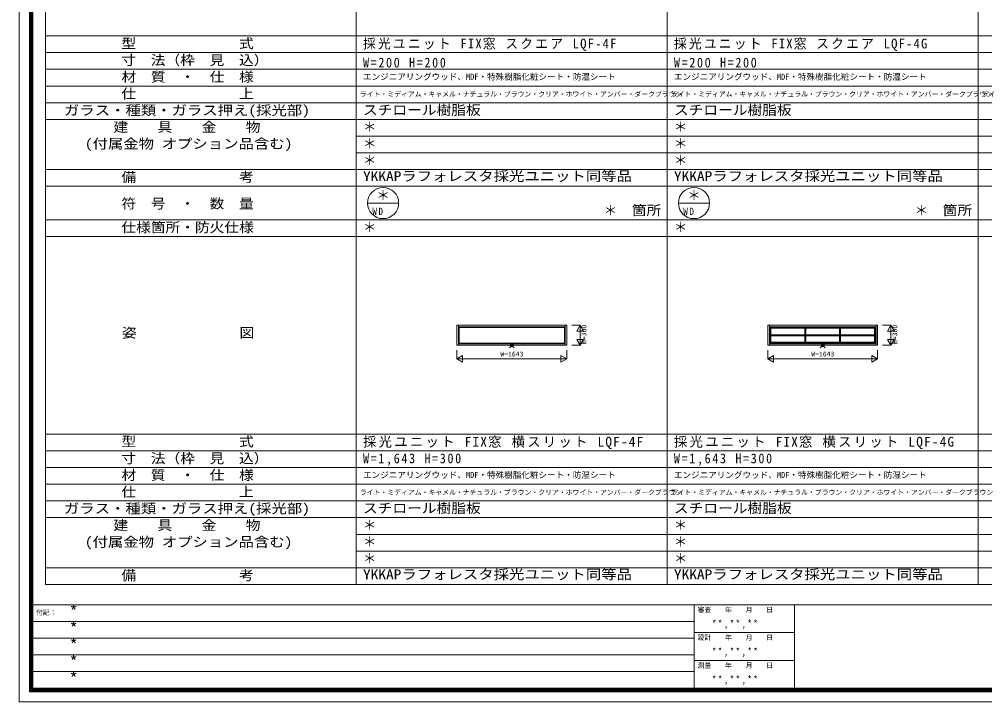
# Model space of a CAD drawing. Units: millimetres, scale not verified. Extents: x -14850 to 13831, y -10500 to 9910.
# Drawn here: x -14850 to -412, y -10500 to -295 of the extents above; entities that cross this region are included whole.
import ezdxf
from ezdxf.enums import TextEntityAlignment as Align

# ---------------------------------------------------------------- set-up
doc = ezdxf.new("R2010")
doc.units = ezdxf.units.MM
doc.header["$LTSCALE"] = 50
for name, color, linetype, lineweight in [('0-0_0', 7, 'Continuous', 9), ('0-1_USER1', 7, 'Continuous', 9), ('0-2_YKK_ZWAK', 7, 'Continuous', 9), ('0-3_YKK_11', 4, 'Continuous', 9), ('0-5_YSS_K', 2, 'Continuous', 9)]:
    doc.layers.add(name, color=color, linetype=linetype, lineweight=lineweight)
doc.styles.add('ＭＳ ゴシック', font='')
doc.styles.get('ＭＳ ゴシック').set_extended_font_data('MS Gothic')

msp = doc.modelspace()

# ---------------------------------------------------------------- linework, layer by layer
at = {"layer": '0-1_USER1'}
for p, q in [((-14850, -10500), (-14850, 9486.65)), ((-14700, -10350.56), (-14700, 9337.22)), ((-14687.59, -10338.16), (-14687.59, 9324.81)), ((-14674.62, -10325.75), (-14674.62, 9311.84)), ((-14662.22, -10312.78), (-14662.22, 9298.87)), ((-14649.81, -10299.81), (-14649.81, 9286.47)), ((-14459.74, -8747.82), (-14459.74, 9117.18)), ((-9809.74, -8747.82), (-9809.74, 9117.18)), ((-5159.74, -8747.82), (-5159.74, 9117.18)), ((-509.74, -8747.82), (-509.74, 9117.18)), ((-14459.74, -542.82), (13440.26, -542.82)), ((-14459.74, -792.82), (13440.26, -792.82)), ((-14459.74, -1042.81), (13440.26, -1042.81)), ((-14459.74, -1292.82), (13440.26, -1292.82)), ((-14459.74, -1542.82), (13440.26, -1542.82)), ((-14459.74, -1792.82), (13440.26, -1792.82)), ((-9809.74, -2042.82), (13440.26, -2042.82)), ((-9809.74, -2292.82), (13440.26, -2292.82)), ((-14459.74, -2542.82), (13440.26, -2542.82)), ((-14459.74, -2792.82), (13440.26, -2792.82)), ((-9634.74, -3042.82), (-9643.07, -3051.15)), ((-9634.74, -3042.82), (-9184.74, -3042.82)), ((-9184.74, -3042.82), (-9176.4, -3051.15)), ((-4984.73, -3042.82), (-4993.07, -3051.15)), ((-14459.74, -3292.82), (13440.26, -3292.82)), ((-14459.74, -3542.82), (13440.26, -3542.82)), ((-14459.74, -6497.82), (13440.26, -6497.82)), ((-14459.74, -6747.82), (13440.26, -6747.82)), ((-14459.74, -6997.82), (13440.26, -6997.82)), ((-14459.74, -7247.82), (13440.26, -7247.82)), ((-14459.74, -7497.82), (13440.26, -7497.82)), ((-14459.74, -7747.82), (13440.26, -7747.82)), ((-9809.74, -7997.82), (13440.26, -7997.82)), ((-9809.74, -8247.82), (13440.26, -8247.82)), ((-14459.74, -8497.82), (13440.26, -8497.82)), ((-14459.74, -8747.82), (13440.26, -8747.82)), ((-14700, -9051.32), (13680.45, -9051.32)), ((-4755.45, -9051.32), (-4755.45, -10350.56)), ((-3256.58, -9051.32), (-3256.58, -10350.56)), ((-4755.45, -9299.44), (-14700, -9299.44)), ((-3256.58, -9466.35), (-4755.45, -9466.35)), ((-4755.45, -9550.38), (-14700, -9550.38)), ((-4755.45, -9800.19), (-14700, -9800.19)), ((-3256.58, -9883.08), (-4755.45, -9883.08)), ((-4755.45, -10050), (-14700, -10050)), ((13680.45, -10350.56), (-14700, -10350.56)), ((13668.05, -10338.16), (-14687.59, -10338.16)), ((13655.64, -10325.75), (-14674.62, -10325.75)), ((13642.67, -10312.78), (-14662.22, -10312.78)), ((13630.26, -10299.81), (-14649.81, -10299.81)), ((13831.02, -10500), (-14850, -10500))]:
    msp.add_line(p, q, dxfattribs=at)
msp.add_lwpolyline([(-4984.73, -3042.82), (-4534.74, -3042.82), (-4526.4, -3051.15)], dxfattribs=at)
for centre in [(-9409.74, -3042.82), (-4759.74, -3042.82)]:
    msp.add_circle(centre, 233.33, dxfattribs=at)
at = {"layer": '0-2_YKK_ZWAK'}
for p, q in [((-7520.09, -5205.67), (-7449.38, -5134.96)), ((-7520.09, -5134.96), (-7449.38, -5205.67)), ((-2870.09, -5134.96), (-2799.38, -5205.67)), ((-2870.09, -5205.67), (-2799.38, -5134.96))]:
    msp.add_line(p, q, dxfattribs=at)
for centre in [(-7484.73, -5170.32), (-2834.74, -5170.32)]:
    msp.add_circle(centre, 25, dxfattribs=at)
at = {"layer": '0-3_YKK_11'}
for p, q in [((-8306.24, -5170.32), (-8306.24, -4870.32)), ((-8306.24, -4870.32), (-8282.24, -4870.32)), ((-8282.24, -4870.32), (-6687.23, -4870.32)), ((-8282.24, -4870.32), (-8282.24, -5170.32)), ((-8282.24, -4894.32), (-6687.23, -4894.32)), ((-8282.24, -4903.32), (-6687.23, -4903.32)), ((-8273.24, -4903.32), (-8273.24, -5137.32)), ((-6696.23, -4903.32), (-6696.23, -5137.32)), ((-6687.23, -4870.32), (-6687.23, -5170.32)), ((-6663.23, -4870.32), (-6687.23, -4870.32)), ((-6663.23, -5170.32), (-6663.23, -4870.32)), ((-3656.23, -5170.32), (-3656.23, -4870.32)), ((-3656.23, -4870.32), (-3632.24, -4870.32)), ((-3632.24, -4870.32), (-2037.24, -4870.32)), ((-3632.24, -4870.32), (-3632.24, -5170.32)), ((-3632.24, -4894.32), (-2037.24, -4894.32)), ((-3632.24, -4903.32), (-2037.24, -4903.32)), ((-3623.24, -4903.32), (-3623.24, -5137.32)), ((-3611.24, -4915.32), (-3623.24, -4903.32)), ((-2058.24, -4915.32), (-2046.24, -4903.32)), ((-2046.24, -4903.32), (-2046.24, -5137.32)), ((-2037.24, -4870.32), (-2037.24, -5170.32)), ((-2013.24, -4870.32), (-2037.24, -4870.32)), ((-2013.24, -5170.32), (-2013.24, -4870.32)), ((-2058.24, -4915.32), (-3611.24, -4915.32)), ((-3611.24, -4915.32), (-3611.24, -5125.32)), ((-3611.24, -5012.82), (-3100.91, -5012.82)), ((-3611.24, -5027.82), (-3100.91, -5027.82)), ((-3100.91, -4915.32), (-3100.91, -5125.32)), ((-3085.91, -4915.32), (-3085.91, -5125.32)), ((-3085.91, -5012.82), (-2583.57, -5012.82)), ((-3085.91, -5027.82), (-2583.57, -5027.82)), ((-2583.57, -4915.32), (-2583.57, -5125.32)), ((-2568.57, -4915.32), (-2568.57, -5125.32)), ((-2568.57, -5012.82), (-2058.24, -5012.82)), ((-2568.57, -5027.82), (-2058.24, -5027.82)), ((-2058.24, -5125.32), (-2058.24, -4915.32)), ((-8282.24, -5170.32), (-8306.24, -5170.32)), ((-8282.24, -5137.32), (-6687.23, -5137.32)), ((-8282.24, -5146.32), (-6687.23, -5146.32)), ((-8282.24, -5170.32), (-6687.23, -5170.32)), ((-6687.23, -5170.32), (-6663.23, -5170.32)), ((-3632.24, -5170.32), (-3656.23, -5170.32)), ((-3632.24, -5137.32), (-2037.24, -5137.32)), ((-3632.24, -5146.32), (-2037.24, -5146.32)), ((-3632.24, -5170.32), (-2037.24, -5170.32)), ((-3623.24, -5137.32), (-3611.24, -5125.32)), ((-3611.24, -5125.32), (-2058.24, -5125.32)), ((-2058.24, -5125.32), (-2046.24, -5137.32)), ((-2037.24, -5170.32), (-2013.24, -5170.32))]:
    msp.add_line(p, q, dxfattribs=at)
at = {"layer": '0-5_YSS_K'}
for p, q in [((-6588.23, -4870.32), (-6463.23, -4870.32)), ((-6513.23, -4956.92), (-6463.23, -4870.32)), ((-6463.23, -5170.32), (-6463.23, -4870.32)), ((-6463.23, -4870.32), (-6413.23, -4956.92)), ((-1938.24, -4870.32), (-1813.23, -4870.32)), ((-1863.24, -4956.92), (-1813.23, -4870.32)), ((-1813.23, -5170.32), (-1813.23, -4870.32)), ((-1813.23, -4870.32), (-1763.23, -4956.92)), ((-6513.23, -4956.92), (-6413.23, -4956.92)), ((-1863.24, -4956.92), (-1763.23, -4956.92)), ((-6588.23, -5170.32), (-6463.23, -5170.32)), ((-6513.23, -5083.71), (-6413.23, -5083.71)), ((-6513.23, -5083.71), (-6463.23, -5170.32)), ((-6463.23, -5170.32), (-6413.23, -5083.71)), ((-1938.24, -5170.32), (-1813.23, -5170.32)), ((-1863.24, -5083.71), (-1813.23, -5170.32)), ((-1863.24, -5083.71), (-1763.23, -5083.71)), ((-1813.23, -5170.32), (-1763.23, -5083.71)), ((-6749.84, -5320.32), (-6663.24, -5370.32)), ((-6749.84, -5320.32), (-6749.84, -5420.32)), ((-6663.24, -5245.32), (-6663.24, -5370.32)), ((-3656.23, -5245.32), (-3656.23, -5370.32)), ((-3656.23, -5370.32), (-3569.63, -5320.32)), ((-3569.63, -5320.32), (-3569.63, -5420.32)), ((-2099.84, -5320.32), (-2013.24, -5370.32)), ((-2099.84, -5320.32), (-2099.84, -5420.32)), ((-2013.24, -5245.32), (-2013.24, -5370.32)), ((-8306.24, -5370.32), (-6663.24, -5370.32)), ((-8306.24, -5370.32), (-8219.63, -5420.32)), ((-6749.84, -5420.32), (-6663.24, -5370.32)), ((-3656.23, -5370.32), (-2013.24, -5370.32)), ((-3656.23, -5370.32), (-3569.63, -5420.32)), ((-2099.84, -5420.32), (-2013.24, -5370.32))]:
    msp.add_line(p, q, dxfattribs=at)
msp.add_lwpolyline([(-8306.24, -5245.32), (-8306.24, -5370.32), (-8219.63, -5320.32), (-8219.63, -5420.32)], dxfattribs=at)

# ---------------------------------------------------------------- texts
at = {"layer": '0-0_0', "style": 'ＭＳ ゴシック'}
for s, width, p in [('型\u3000\u3000\u3000\u3000\u3000\u3000\u3000式', 1.1, (-13322.88, -772.81)), ('寸\u3000法（枠\u3000見\u3000込）', 1.1, (-13323.88, -1022.82)), ('材\u3000質\u3000・\u3000仕\u3000様', 1.1, (-13322.88, -1272.82)), ('仕\u3000\u3000\u3000\u3000\u3000\u3000\u3000上', 1.1, (-13322.88, -1522.82)), ('ガラス・種類・ガラス押え(採光部)', 1.15, (-14182.88, -1772.82)), ('スチロール樹脂板', 1.1, (-9709.7, -1767.8)), ('スチロール樹脂板', 1.1, (-5059.7, -1767.8)), ('建\u3000\u3000具\u3000\u3000金\u3000\u3000物', 1.1, (-13442.88, -2022.82)), ('(付属金物 オプション品含む)', 1.15, (-13869.55, -2272.82)), ('備\u3000\u3000\u3000\u3000\u3000\u3000\u3000考', 1.1, (-13322.88, -2772.82)), ('YKKAPラフォレスタ採光ユニット同等品', 1.15, (-9709.7, -2757.8)), ('YKKAPラフォレスタ採光ユニット同等品', 1.15, (-5059.7, -2757.8)), ('符\u3000号\u3000・\u3000数\u3000量', 1.1, (-13322.88, -3167.82)), ('箇所', 1.1, (-5689.73, -3267.82)), ('箇所', 1.1, (-1039.74, -3267.82)), ('仕様箇所・防火仕様', 1.1, (-13322.88, -3522.82)), ('姿\u3000\u3000\u3000\u3000\u3000\u3000\u3000図', 1.1, (-13316.22, -5100.32)), ('型\u3000\u3000\u3000\u3000\u3000\u3000\u3000式', 1.1, (-13322.88, -6727.82)), ('寸\u3000法（枠\u3000見\u3000込）', 1.1, (-13323.88, -6977.82)), ('材\u3000質\u3000・\u3000仕\u3000様', 1.1, (-13322.88, -7227.82)), ('仕\u3000\u3000\u3000\u3000\u3000\u3000\u3000上', 1.1, (-13322.88, -7477.82)), ('ガラス・種類・ガラス押え(採光部)', 1.15, (-14182.88, -7727.82)), ('スチロール樹脂板', 1.1, (-9709.7, -7722.8)), ('スチロール樹脂板', 1.1, (-5059.7, -7722.8)), ('建\u3000\u3000具\u3000\u3000金\u3000\u3000物', 1.1, (-13442.88, -7977.82)), ('(付属金物 オプション品含む)', 1.15, (-13869.55, -8227.82)), ('備\u3000\u3000\u3000\u3000\u3000\u3000\u3000考', 1.1, (-13322.88, -8727.82)), ('YKKAPラフォレスタ採光ユニット同等品', 1.15, (-9709.7, -8712.8)), ('YKKAPラフォレスタ採光ユニット同等品', 1.15, (-5059.7, -8712.8))]:
    msp.add_text(s, height=146.6, dxfattribs=dict(at, width=width)).set_placement(p, align=Align.BOTTOM_LEFT)
at = {"layer": '0-0_0', "color": 4, "style": 'ＭＳ ゴシック'}
for s, height, p in [('エンジニアリングウッド、MDF・特殊樹脂化粧シート・防湿シート', 91.64, (-9709.7, -1227.81)), ('エンジニアリングウッド、MDF・特殊樹脂化粧シート・防湿シート', 91.64, (-5059.7, -1227.81)), ('ライト・ミディアム・キャメル・ナチュラル・ブラウン・クリア・ホワイト・アンバー・ダークブラウン', 73.31, (-9757.46, -1472.81)), ('ライト・ミディアム・キャメル・ナチュラル・ブラウン・クリア・ホワイト・アンバー・ダークブラウン', 73.31, (-5107.46, -1472.81)), ('ライト・ミディアム・キャメル・ナチュラル・ブラウン・クリア・ホワイト・アンバー・ダークブラウン', 73.31, (-457.46, -1472.81)), ('エンジニアリングウッド、MDF・特殊樹脂化粧シート・防湿シート', 91.64, (-9709.7, -7182.81)), ('エンジニアリングウッド、MDF・特殊樹脂化粧シート・防湿シート', 91.64, (-5059.7, -7182.81)), ('ライト・ミディアム・キャメル・ナチュラル・ブラウン・クリア・ホワイト・アンバー・ダークブラウン', 73.31, (-9757.46, -7427.81)), ('ライト・ミディアム・キャメル・ナチュラル・ブラウン・クリア・ホワイト・アンバー・ダークブラウン', 73.31, (-5107.46, -7427.81)), ('審査\u3000\u3000年\u3000\u3000月\u3000\u3000日', 73.31, (-4705.45, -9184.44)), ('付記：', 73.31, (-14599.81, -9224.44)), ('設計\u3000\u3000年\u3000\u3000月\u3000\u3000日', 73.31, (-4705.45, -9599.47)), ('測量\u3000\u3000年\u3000\u3000月\u3000\u3000日', 73.31, (-4705.45, -10016.2))]:
    msp.add_text(s, height=height, dxfattribs=at).set_placement(p, align=Align.BOTTOM_LEFT)
at = {"layer": '0-0_0', "style": 'ＭＳ ゴシック'}
for p in [(-9709.74, -2017.81), (-5059.74, -2017.81), (-9709.74, -2267.82), (-5059.74, -2267.82), (-9709.74, -2517.82), (-5059.74, -2517.82), (-9509.74, -3042.82), (-4859.74, -3042.82), (-6109.74, -3267.82), (-1459.73, -3267.82), (-9709.74, -3517.82), (-5059.74, -3517.82), (-9709.74, -7972.82), (-5059.74, -7972.82), (-9709.74, -8222.82), (-5059.74, -8222.82), (-9709.74, -8472.82), (-5059.74, -8472.82)]:
    msp.add_text('＊', height=146.6, dxfattribs=at).set_placement(p, align=Align.BOTTOM_LEFT)
at = {"layer": '0-0_0', "color": 3, "style": 'ＭＳ ゴシック'}
for p in [(-14099.81, -9299.44), (-14099.81, -9550.38), (-14099.81, -9800.38), (-14099.81, -10051.13), (-14099.81, -10301.13)]:
    msp.add_text('*', height=183.3, dxfattribs=at).set_placement(p, align=Align.BOTTOM_LEFT)
at = {"layer": '0-0_0', "attachment_point": 7, "style": 'ＭＳ ゴシック'}
for s, insert, char_height in [('\\T1.18;\\W0.95;採光ユニット\\~FIX窓\\~スクエア\\~LQF-4F', (-9709.7, -767.8), 146.6), ('\\T1.18;\\W0.95;採光ユニット\\~FIX窓\\~スクエア\\~LQF-4G', (-5059.7, -767.8), 146.6), ('\\T1.28;\\W0.9;W=200\\~H=200', (-9709.7, -1017.8), 146.6), ('\\T1.28;\\W0.9;W=200\\~H=200', (-5059.7, -1017.8), 146.6), ('\\T1.36;\\W0.9;WD', (-9569.74, -3222.08), 110), ('\\T1.36;\\W0.9;WD', (-4919.74, -3222.08), 110), ('\\T1.17;採光ユニット\\~FIX窓\\~横スリット\\~LQF-4F', (-9709.7, -6722.8), 146.6), ('\\T1.17;採光ユニット\\~FIX窓\\~横スリット\\~LQF-4G', (-5059.7, -6722.8), 146.6), ('\\T1.28;\\W0.9;W=1,643\\~H=300', (-9709.7, -6972.8), 146.6), ('\\T1.28;\\W0.9;W=1,643\\~H=300', (-5059.7, -6972.8), 146.6), ('\\T1.39;\\W0.85;**,**,**', (-4489.47, -9417.29), 110), ('\\T1.39;\\W0.85;**,**,**', (-4489.47, -9834.02), 110), ('\\T1.39;\\W0.85;**,**,**', (-4489.47, -10250.75), 110)]:
    msp.add_mtext(s, dxfattribs=dict(at, insert=insert, char_height=char_height))
at = {"layer": '0-5_YSS_K', "color": 4, "style": 'ＭＳ ゴシック'}
for p in [(-6347.16, -5150.32), (-1697.16, -5150.32)]:
    msp.add_text('H=300', height=73.31, rotation=90, dxfattribs=at).set_placement(p, align=Align.BOTTOM_LEFT)
for p in [(-7654.74, -5359.44), (-3004.74, -5359.44)]:
    msp.add_text('W=1643', height=73.31, dxfattribs=at).set_placement(p, align=Align.BOTTOM_LEFT)

doc.saveas('drawing.dxf')
